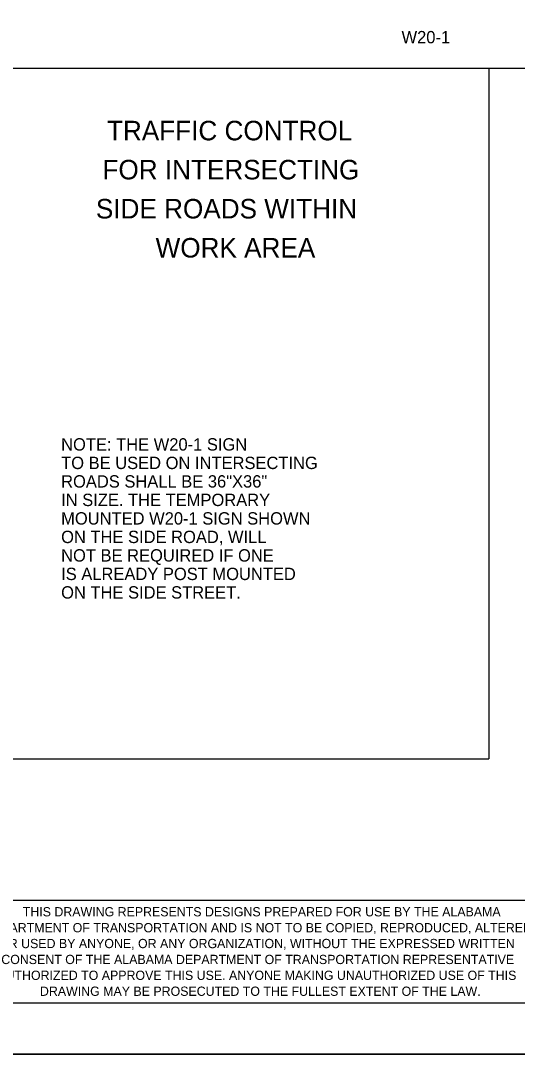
# Model space of a CAD drawing. Extents: x 0 to 34, y -0.3 to 22.
# Drawn here: x 6.04 to 10.87, y 0 to 10.06 of the extents above; entities that cross this region are included whole.
import ezdxf

# ---------------------------------------------------------------- set-up
doc = ezdxf.new("R2010")
doc.units = 0
for name, color, linetype in [('Level 1', 7, 'Continuous'), ('PlotBorder', 7, 'Continuous'), ('SHT-BNDRY', 7, 'Continuous'), ('SHT-FENCE', 7, 'Continuous'), ('Title_Box', 7, 'Continuous')]:
    doc.layers.add(name, color=color, linetype=linetype)

msp = doc.modelspace()

# ---------------------------------------------------------------- linework, layer by layer
at = {"layer": 'Level 1'}
for p, q in [((1.25, 9.594), (28.885, 9.594)), ((10.589, 9.594), (10.589, 9.365)), ((10.589, 9.594), (10.589, 2.875)), ((1.25, 2.875), (10.589, 2.875))]:
    msp.add_line(p, q, dxfattribs=at)
at = {"layer": 'PlotBorder'}
msp.add_lwpolyline([(0, 0), (34, 0), (34, 22), (0, 22)], close=True, dxfattribs=at)
at = {"layer": 'SHT-BNDRY'}
msp.add_lwpolyline([(1.25, 0.5), (33.5, 0.5), (33.5, 21.5), (1.25, 21.5)], close=True, dxfattribs=at)
msp.add_lwpolyline([(1.25, 1.501), (33.5, 1.501)], dxfattribs=at)
at = {"layer": 'SHT-FENCE'}
msp.add_lwpolyline([(0, 22), (34, 22), (34, 0), (0, 0)], close=True, dxfattribs=at)

# ---------------------------------------------------------------- texts
at = {"layer": 'Level 1'}
for s, height, p in [('W20-1', 0.12, (9.741, 9.836)), ('TRAFFIC CONTROL', 0.19, (6.876, 8.892)), ('FOR INTERSECTING', 0.19, (6.832, 8.512)), ('SIDE ROADS WITHIN', 0.19, (6.768, 8.132)), ('WORK AREA', 0.19, (7.349, 7.752)), ('NOTE: THE W20-1 SIGN', 0.12, (6.43, 5.874)), ('TO BE USED ON INTERSECTING', 0.12, (6.43, 5.694)), ('ROADS SHALL BE 36"X36"', 0.12, (6.43, 5.514)), ('IN SIZE. THE TEMPORARY ', 0.12, (6.43, 5.334)), ('MOUNTED W20-1 SIGN SHOWN ', 0.12, (6.43, 5.154)), ('ON THE SIDE ROAD, WILL', 0.12, (6.43, 4.974)), ('NOT BE REQUIRED IF ONE', 0.12, (6.43, 4.794)), ('IS ALREADY POST MOUNTED', 0.12, (6.43, 4.614)), ('ON THE SIDE STREET. ', 0.12, (6.43, 4.434))]:
    msp.add_text(s, height=height, dxfattribs=at).set_placement(p)
at = {"layer": 'Title_Box'}
for s, p in [('THIS DRAWING REPRESENTS DESIGNS PREPARED FOR USE BY THE ALABAMA ', (6.057, 1.342)), ('DEPARTMENT OF TRANSPORTATION AND IS NOT TO BE COPIED, REPRODUCED, ALTERED,', (5.68, 1.187)), ('OR USED BY ANYONE, OR ANY ORGANIZATION, WITHOUT THE EXPRESSED WRITTEN ', (5.827, 1.033)), ('CONSENT OF THE ALABAMA DEPARTMENT OF TRANSPORTATION REPRESENTATIVE ', (5.848, 0.878)), ('AUTHORIZED TO APPROVE THIS USE. ANYONE MAKING UNAUTHORIZED USE OF THIS ', (5.809, 0.724)), ('DRAWING MAY BE PROSECUTED TO THE FULLEST EXTENT OF THE LAW.', (6.224, 0.569))]:
    msp.add_text(s, height=0.09, dxfattribs=at).set_placement(p)

doc.saveas('drawing.dxf')
